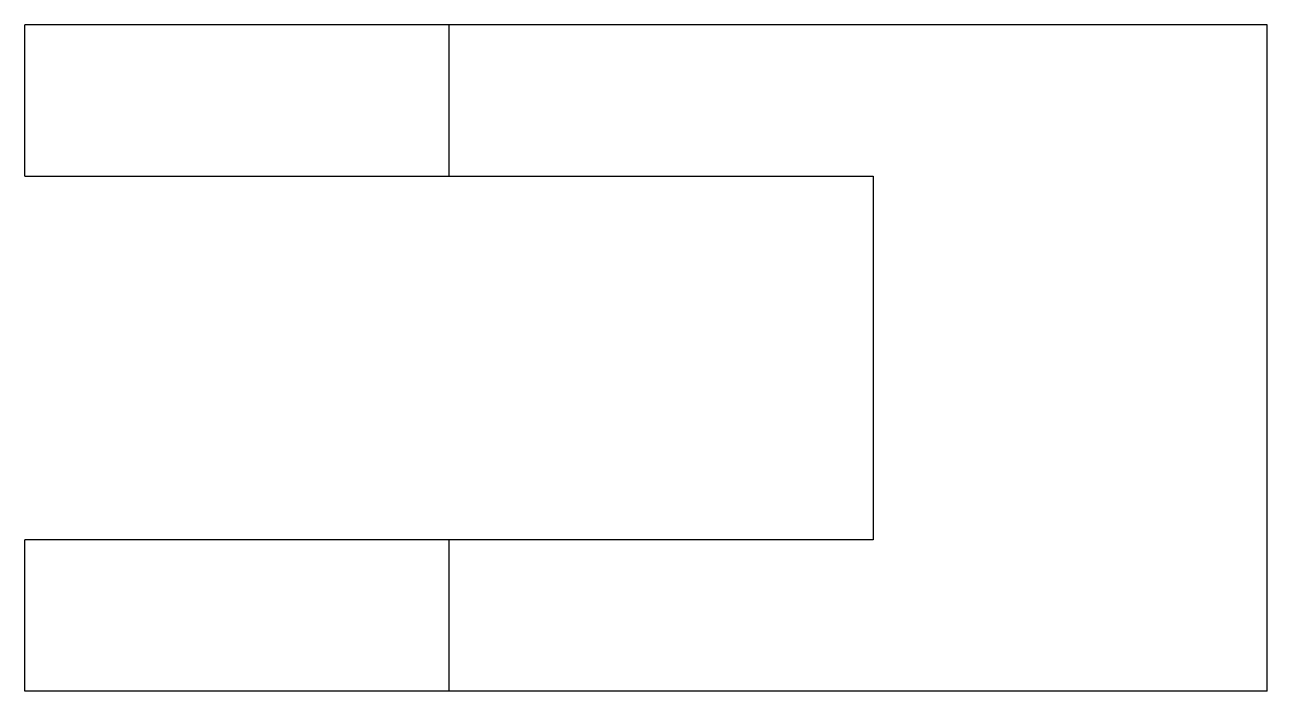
# Model space of a CAD drawing. Header units: metres. Extents: x -8 to 33, y -22 to 0.
import ezdxf

# ---------------------------------------------------------------- set-up
doc = ezdxf.new("R2010")
doc.units = ezdxf.units.M

msp = doc.modelspace()

# ---------------------------------------------------------------- linework, layer by layer
for points in [[(-8, -5), (-8, -4.9), (-8, -4.8), (-8, -4.7), (-8, -4.6), (-8, -4.5), (-8, -4.4), (-8, -4.3), (-8, -4.2), (-8, -4.1), (-8, -4), (-8, -3.9), (-8, -3.8), (-8, -3.7), (-8, -3.6), (-8, -3.5), (-8, -3.4), (-8, -3.3), (-8, -3.2), (-8, -3.1), (-8, -3), (-8, -2.9), (-8, -2.8), (-8, -2.7), (-8, -2.6), (-8, -2.5), (-8, -2.4), (-8, -2.3), (-8, -2.2), (-8, -2.1), (-8, -2), (-8, -1.9), (-8, -1.8), (-8, -1.7), (-8, -1.6), (-8, -1.5), (-8, -1.4), (-8, -1.3), (-8, -1.2), (-8, -1.1), (-8, -1), (-8, -0.9), (-8, -0.8), (-8, -0.7), (-8, -0.6), (-8, -0.5), (-8, -0.4), (-8, -0.3), (-8, -0.2), (-8, -0.1), (-8, 0)], [(6, 0), (5.951, 0), (5.902, 0), (5.853, 0), (5.762, 0), (5.617, 0), (5.472, 0), (5.327, 0), (5.107, 0), (4.873, 0), (4.64, 0), (4.384, 0), (4.074, 0), (3.763, 0), (3.453, 0), (3.099, 0), (2.727, 0), (2.356, 0), (1.978, 0), (1.564, 0), (1.149, 0), (0.735, 0), (0.308, 0), (-0.128, 0), (-0.564, 0), (-1, 0), (-1.436, 0), (-1.872, 0), (-2.308, 0), (-2.735, 0), (-3.149, 0), (-3.564, 0), (-3.978, 0), (-4.356, 0), (-4.727, 0), (-5.099, 0), (-5.453, 0), (-5.763, 0), (-6.074, 0), (-6.384, 0), (-6.64, 0), (-6.873, 0), (-7.107, 0), (-7.327, 0), (-7.472, 0), (-7.617, 0), (-7.762, 0), (-7.853, 0), (-7.902, 0), (-7.951, 0), (-8, 0)], [(6, -5), (6, -4.9), (6, -4.8), (6, -4.7), (6, -4.6), (6, -4.5), (6, -4.4), (6, -4.3), (6, -4.2), (6, -4.1), (6, -4), (6, -3.9), (6, -3.8), (6, -3.7), (6, -3.6), (6, -3.5), (6, -3.4), (6, -3.3), (6, -3.2), (6, -3.1), (6, -3), (6, -2.9), (6, -2.8), (6, -2.7), (6, -2.6), (6, -2.5), (6, -2.4), (6, -2.3), (6, -2.2), (6, -2.1), (6, -2), (6, -1.9), (6, -1.8), (6, -1.7), (6, -1.6), (6, -1.5), (6, -1.4), (6, -1.3), (6, -1.2), (6, -1.1), (6, -1), (6, -0.9), (6, -0.8), (6, -0.7), (6, -0.6), (6, -0.5), (6, -0.4), (6, -0.3), (6, -0.2), (6, -0.1), (6, 0)], [(33, 0), (32.46, 0), (31.92, 0), (31.38, 0), (30.84, 0), (30.3, 0), (29.76, 0), (29.22, 0), (28.68, 0), (28.14, 0), (27.6, 0), (27.06, 0), (26.52, 0), (25.98, 0), (25.44, 0), (24.9, 0), (24.36, 0), (23.82, 0), (23.28, 0), (22.74, 0), (22.2, 0), (21.66, 0), (21.12, 0), (20.58, 0), (20.04, 0), (19.5, 0), (18.96, 0), (18.42, 0), (17.88, 0), (17.34, 0), (16.8, 0), (16.26, 0), (15.72, 0), (15.18, 0), (14.64, 0), (14.1, 0), (13.56, 0), (13.02, 0), (12.48, 0), (11.94, 0), (11.4, 0), (10.86, 0), (10.32, 0), (9.78, 0), (9.24, 0), (8.7, 0), (8.16, 0), (7.62, 0), (7.08, 0), (6.54, 0), (6, 0)], [(33, -22), (33, -21.56), (33, -21.12), (33, -20.68), (33, -20.24), (33, -19.8), (33, -19.36), (33, -18.92), (33, -18.48), (33, -18.04), (33, -17.6), (33, -17.16), (33, -16.72), (33, -16.28), (33, -15.84), (33, -15.4), (33, -14.96), (33, -14.52), (33, -14.08), (33, -13.64), (33, -13.2), (33, -12.76), (33, -12.32), (33, -11.88), (33, -11.44), (33, -11), (33, -10.56), (33, -10.12), (33, -9.68), (33, -9.24), (33, -8.8), (33, -8.36), (33, -7.92), (33, -7.48), (33, -7.04), (33, -6.6), (33, -6.16), (33, -5.72), (33, -5.28), (33, -4.84), (33, -4.4), (33, -3.96), (33, -3.52), (33, -3.08), (33, -2.64), (33, -2.2), (33, -1.76), (33, -1.32), (33, -0.88), (33, -0.44), (33, 0)], [(-8, -5), (-7.951, -5), (-7.902, -5), (-7.853, -5), (-7.762, -5), (-7.617, -5), (-7.472, -5), (-7.327, -5), (-7.107, -5), (-6.873, -5), (-6.64, -5), (-6.384, -5), (-6.074, -5), (-5.763, -5), (-5.453, -5), (-5.099, -5), (-4.727, -5), (-4.356, -5), (-3.978, -5), (-3.564, -5), (-3.149, -5), (-2.735, -5), (-2.308, -5), (-1.872, -5), (-1.436, -5), (-1, -5), (-0.564, -5), (-0.128, -5), (0.308, -5), (0.735, -5), (1.149, -5), (1.564, -5), (1.978, -5), (2.356, -5), (2.727, -5), (3.099, -5), (3.453, -5), (3.763, -5), (4.074, -5), (4.384, -5), (4.64, -5), (4.873, -5), (5.107, -5), (5.327, -5), (5.472, -5), (5.617, -5), (5.762, -5), (5.853, -5), (5.902, -5), (5.951, -5), (6, -5)], [(6, -5), (6.28, -5), (6.56, -5), (6.84, -5), (7.12, -5), (7.4, -5), (7.68, -5), (7.96, -5), (8.24, -5), (8.52, -5), (8.8, -5), (9.08, -5), (9.36, -5), (9.64, -5), (9.92, -5), (10.2, -5), (10.48, -5), (10.76, -5), (11.04, -5), (11.32, -5), (11.6, -5), (11.88, -5), (12.16, -5), (12.44, -5), (12.72, -5), (13, -5), (13.28, -5), (13.56, -5), (13.84, -5), (14.12, -5), (14.4, -5), (14.68, -5), (14.96, -5), (15.24, -5), (15.52, -5), (15.8, -5), (16.08, -5), (16.36, -5), (16.64, -5), (16.92, -5), (17.2, -5), (17.48, -5), (17.76, -5), (18.04, -5), (18.32, -5), (18.6, -5), (18.88, -5), (19.16, -5), (19.44, -5), (19.72, -5), (20, -5)], [(20, -5), (20, -5.24), (20, -5.48), (20, -5.72), (20, -5.96), (20, -6.2), (20, -6.44), (20, -6.68), (20, -6.92), (20, -7.16), (20, -7.4), (20, -7.64), (20, -7.88), (20, -8.12), (20, -8.36), (20, -8.6), (20, -8.84), (20, -9.08), (20, -9.32), (20, -9.56), (20, -9.8), (20, -10.04), (20, -10.28), (20, -10.52), (20, -10.76), (20, -11), (20, -11.24), (20, -11.48), (20, -11.72), (20, -11.96), (20, -12.2), (20, -12.44), (20, -12.68), (20, -12.92), (20, -13.16), (20, -13.4), (20, -13.64), (20, -13.88), (20, -14.12), (20, -14.36), (20, -14.6), (20, -14.84), (20, -15.08), (20, -15.32), (20, -15.56), (20, -15.8), (20, -16.04), (20, -16.28), (20, -16.52), (20, -16.76), (20, -17)], [(6, -17), (5.951, -17), (5.902, -17), (5.853, -17), (5.762, -17), (5.617, -17), (5.472, -17), (5.327, -17), (5.107, -17), (4.873, -17), (4.64, -17), (4.384, -17), (4.074, -17), (3.763, -17), (3.453, -17), (3.099, -17), (2.727, -17), (2.356, -17), (1.978, -17), (1.564, -17), (1.149, -17), (0.735, -17), (0.308, -17), (-0.128, -17), (-0.564, -17), (-1, -17), (-1.436, -17), (-1.872, -17), (-2.308, -17), (-2.735, -17), (-3.149, -17), (-3.564, -17), (-3.978, -17), (-4.356, -17), (-4.727, -17), (-5.099, -17), (-5.453, -17), (-5.763, -17), (-6.074, -17), (-6.384, -17), (-6.64, -17), (-6.873, -17), (-7.107, -17), (-7.327, -17), (-7.472, -17), (-7.617, -17), (-7.762, -17), (-7.853, -17), (-7.902, -17), (-7.951, -17), (-8, -17)], [(-8, -22), (-8, -21.9), (-8, -21.8), (-8, -21.7), (-8, -21.6), (-8, -21.5), (-8, -21.4), (-8, -21.3), (-8, -21.2), (-8, -21.1), (-8, -21), (-8, -20.9), (-8, -20.8), (-8, -20.7), (-8, -20.6), (-8, -20.5), (-8, -20.4), (-8, -20.3), (-8, -20.2), (-8, -20.1), (-8, -20), (-8, -19.9), (-8, -19.8), (-8, -19.7), (-8, -19.6), (-8, -19.5), (-8, -19.4), (-8, -19.3), (-8, -19.2), (-8, -19.1), (-8, -19), (-8, -18.9), (-8, -18.8), (-8, -18.7), (-8, -18.6), (-8, -18.5), (-8, -18.4), (-8, -18.3), (-8, -18.2), (-8, -18.1), (-8, -18), (-8, -17.9), (-8, -17.8), (-8, -17.7), (-8, -17.6), (-8, -17.5), (-8, -17.4), (-8, -17.3), (-8, -17.2), (-8, -17.1), (-8, -17)], [(20, -17), (19.72, -17), (19.44, -17), (19.16, -17), (18.88, -17), (18.6, -17), (18.32, -17), (18.04, -17), (17.76, -17), (17.48, -17), (17.2, -17), (16.92, -17), (16.64, -17), (16.36, -17), (16.08, -17), (15.8, -17), (15.52, -17), (15.24, -17), (14.96, -17), (14.68, -17), (14.4, -17), (14.12, -17), (13.84, -17), (13.56, -17), (13.28, -17), (13, -17), (12.72, -17), (12.44, -17), (12.16, -17), (11.88, -17), (11.6, -17), (11.32, -17), (11.04, -17), (10.76, -17), (10.48, -17), (10.2, -17), (9.92, -17), (9.64, -17), (9.36, -17), (9.08, -17), (8.8, -17), (8.52, -17), (8.24, -17), (7.96, -17), (7.68, -17), (7.4, -17), (7.12, -17), (6.84, -17), (6.56, -17), (6.28, -17), (6, -17)], [(6, -22), (6, -21.9), (6, -21.8), (6, -21.7), (6, -21.6), (6, -21.5), (6, -21.4), (6, -21.3), (6, -21.2), (6, -21.1), (6, -21), (6, -20.9), (6, -20.8), (6, -20.7), (6, -20.6), (6, -20.5), (6, -20.4), (6, -20.3), (6, -20.2), (6, -20.1), (6, -20), (6, -19.9), (6, -19.8), (6, -19.7), (6, -19.6), (6, -19.5), (6, -19.4), (6, -19.3), (6, -19.2), (6, -19.1), (6, -19), (6, -18.9), (6, -18.8), (6, -18.7), (6, -18.6), (6, -18.5), (6, -18.4), (6, -18.3), (6, -18.2), (6, -18.1), (6, -18), (6, -17.9), (6, -17.8), (6, -17.7), (6, -17.6), (6, -17.5), (6, -17.4), (6, -17.3), (6, -17.2), (6, -17.1), (6, -17)], [(6, -22), (5.951, -22), (5.902, -22), (5.853, -22), (5.762, -22), (5.617, -22), (5.472, -22), (5.327, -22), (5.107, -22), (4.873, -22), (4.64, -22), (4.384, -22), (4.074, -22), (3.763, -22), (3.453, -22), (3.099, -22), (2.727, -22), (2.356, -22), (1.978, -22), (1.564, -22), (1.149, -22), (0.735, -22), (0.308, -22), (-0.128, -22), (-0.564, -22), (-1, -22), (-1.436, -22), (-1.872, -22), (-2.308, -22), (-2.735, -22), (-3.149, -22), (-3.564, -22), (-3.978, -22), (-4.356, -22), (-4.727, -22), (-5.099, -22), (-5.453, -22), (-5.763, -22), (-6.074, -22), (-6.384, -22), (-6.64, -22), (-6.873, -22), (-7.107, -22), (-7.327, -22), (-7.472, -22), (-7.617, -22), (-7.762, -22), (-7.853, -22), (-7.902, -22), (-7.951, -22), (-8, -22)], [(33, -22), (32.46, -22), (31.92, -22), (31.38, -22), (30.84, -22), (30.3, -22), (29.76, -22), (29.22, -22), (28.68, -22), (28.14, -22), (27.6, -22), (27.06, -22), (26.52, -22), (25.98, -22), (25.44, -22), (24.9, -22), (24.36, -22), (23.82, -22), (23.28, -22), (22.74, -22), (22.2, -22), (21.66, -22), (21.12, -22), (20.58, -22), (20.04, -22), (19.5, -22), (18.96, -22), (18.42, -22), (17.88, -22), (17.34, -22), (16.8, -22), (16.26, -22), (15.72, -22), (15.18, -22), (14.64, -22), (14.1, -22), (13.56, -22), (13.02, -22), (12.48, -22), (11.94, -22), (11.4, -22), (10.86, -22), (10.32, -22), (9.78, -22), (9.24, -22), (8.7, -22), (8.16, -22), (7.62, -22), (7.08, -22), (6.54, -22), (6, -22)]]:
    msp.add_lwpolyline(points)

doc.saveas('drawing.dxf')
